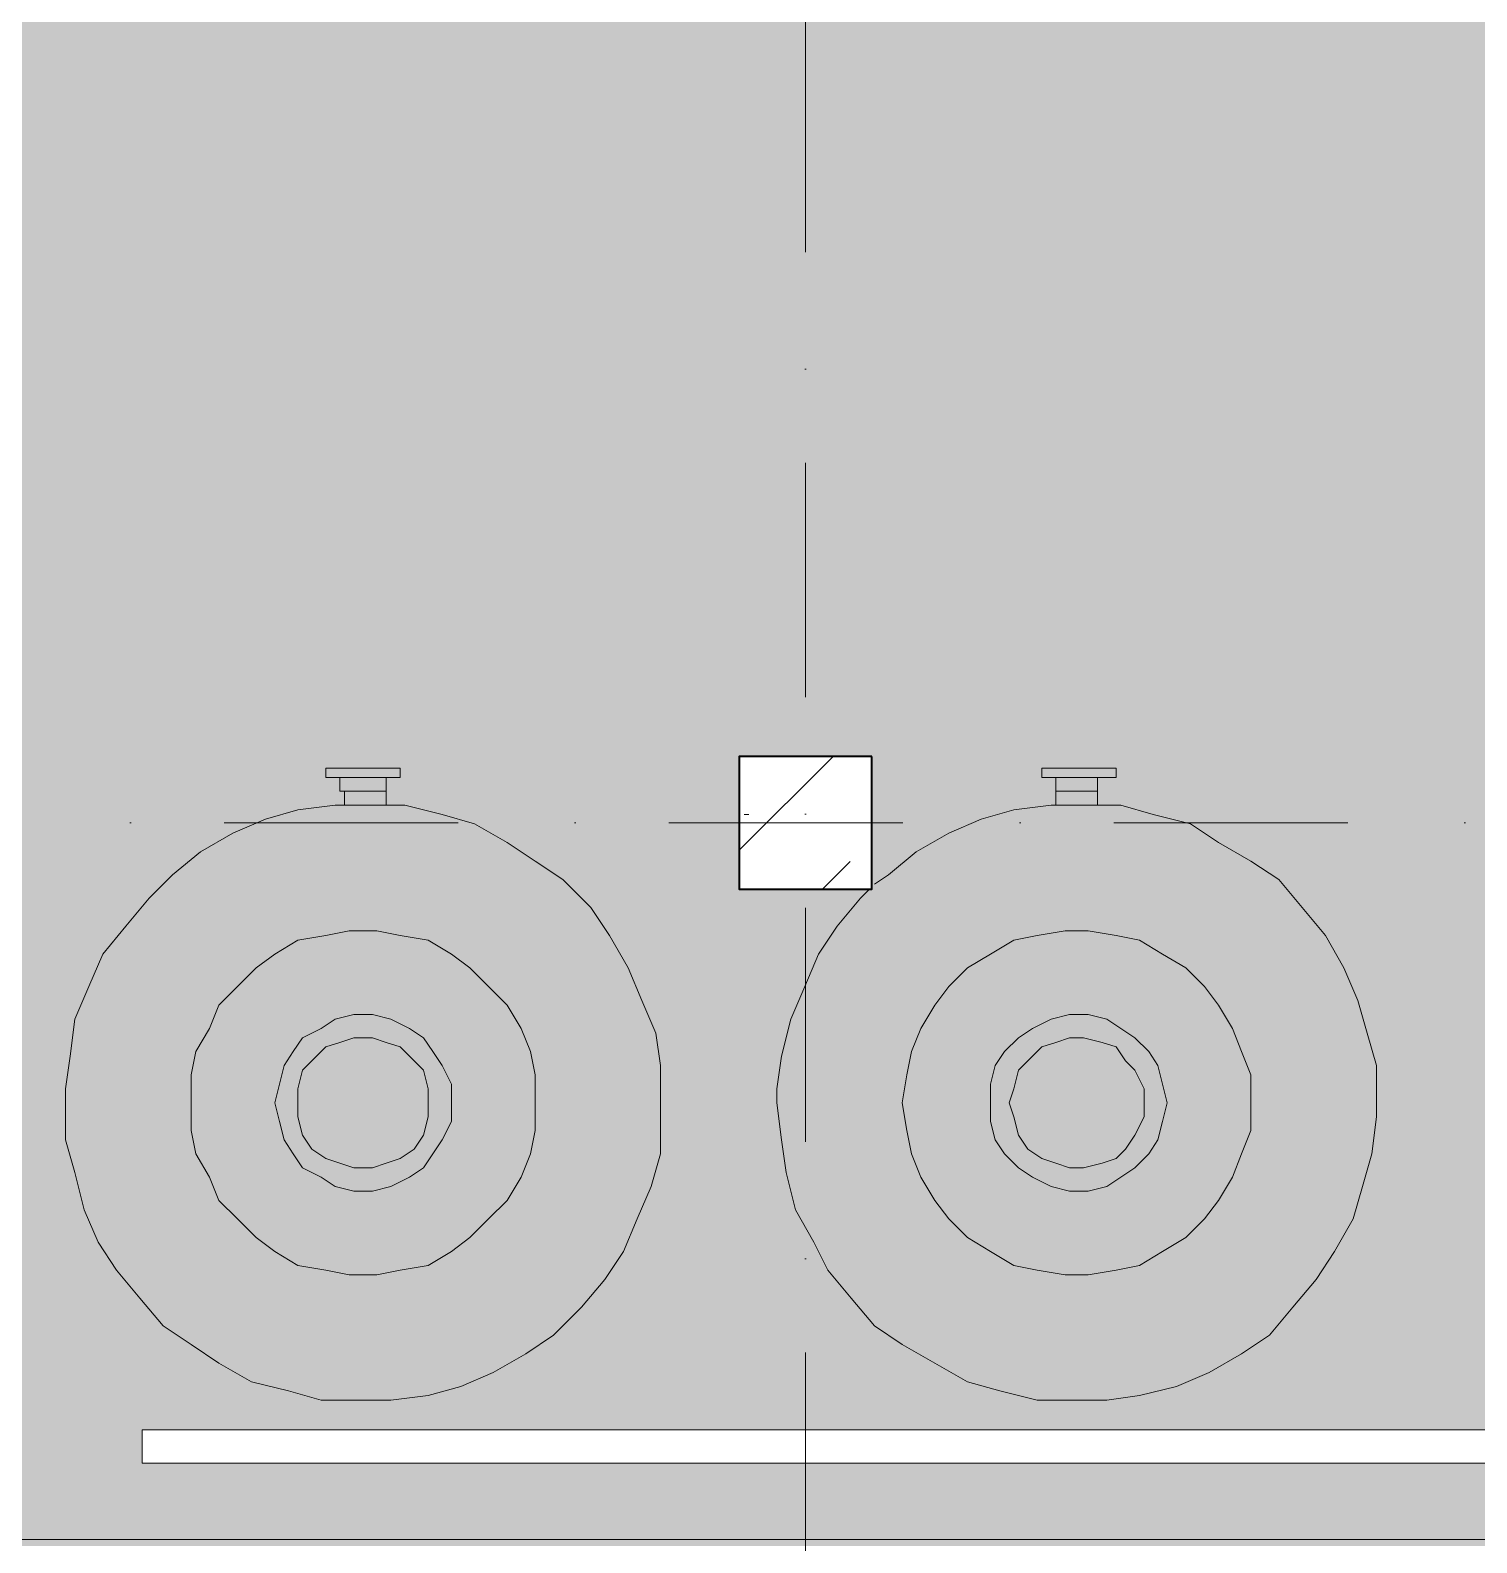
# Model space of a CAD drawing. Header units: millimetres. Extents: x -34838 to 729576, y -214038 to 121482.
# Drawn here: x 528105 to 532465, y -93908 to -89349 of the extents above; entities that cross this region are included whole.
import ezdxf
from ezdxf.enums import TextEntityAlignment as Align

# ---------------------------------------------------------------- set-up
doc = ezdxf.new("R2010")
doc.units = ezdxf.units.MM
doc.header["$MEASUREMENT"] = 0
doc.linetypes.add('Штрихпунктирная', pattern=[1340.555525, 705.555534, -352.777767, 0, -282.222223])
doc.layers.add('0_Ном._пера__202', color=7, linetype='Continuous', lineweight=13, true_color=0xe89b00)
for name, color, linetype in [('А _ ОСІ КООРДИНАЦІЙНІ.3D', 7, 'Continuous'), ('АБ _ 0 _ СТІНИ _ ЗОВНІШНІ .3D', 7, 'Continuous'), ('АБ _ 1 _ КОЛОНИ _ КБ.3D', 7, 'Continuous'), ('АП _ ТЕП _ ЗОНИ ПРИМІЩЕНЬ .3D', 7, 'Continuous')]:
    doc.layers.add(name, color=color, linetype=linetype)
for name, color, linetype, lineweight in [('А _ ОСІ КООРДИНАЦІЙНІ.3D_Ном._пера__105', 7, 'Continuous', 13), ('А _ ОСІ КООРДИНАЦІЙНІ.3D_Ном._пера__25', 7, 'Continuous', 0), ('АБ _ 0 _ СТІНИ _ ЗОВНІШНІ .3D_Ном._пера__1', 7, 'Continuous', 13), ('АБ _ 0 _ СТІНИ _ ЗОВНІШНІ .3D_Ном._пера__87', 7, 'Continuous', 13), ('АБ _ 1 _ КОЛОНИ _ КБ.3D_Ном._пера__28', 7, 'Continuous', 35), ('АП _ 0 _ ОБЛАДНАННЯ (НИЖНЄ).3D_Ном._пера__5', 7, 'Continuous', 0)]:
    doc.layers.add(name, color=color, linetype=linetype, lineweight=lineweight)
doc.styles.add('СГЕНЕРИР_СТИЛЬ_1', font='Arial.ttf')

# ---------------------------------------------------------------- blocks, each defined once
blk = doc.blocks.new('Стена_78_1', base_point=(524291.8, -93977.7))
at = {"layer": 'АБ _ 0 _ СТІНИ _ ЗОВНІШНІ .3D_Ном._пера__87', "color": 7, "linetype": 'Continuous', "lineweight": 13, "flags": 128}
blk.add_lwpolyline([(548726.8, -93897.7), (524561.8, -93897.7)], dxfattribs=at)
blk = doc.blocks.new('Колонна_47_1', base_point=(530441.8, -91737.7))
at = {"layer": 'АБ _ 1 _ КОЛОНИ _ КБ.3D', "linetype": 'Continuous', "lineweight": 0, "true_color": 0x000000}
h = blk.add_hatch(dxfattribs=at)
h.set_pattern_fill('М___БЕТОН_АРМОВАНИЙ___З__C0', color=18, style=0, pattern_type=2)
h.set_pattern_definition([(45, (518441.76, -97737.7), (-367.696, 367.696), []), (45, (518257.9, -97553.85), (-367.696, 367.696), [390, -130, 0, -130])])
h.paths.add_polyline_path([(530641.8, -91537.7), (530241.8, -91537.7), (530241.8, -91937.7), (530641.8, -91937.7)])
at = {"layer": 'АБ _ 1 _ КОЛОНИ _ КБ.3D_Ном._пера__28', "color": 7, "linetype": 'Continuous', "lineweight": 35, "flags": 128}
blk.add_lwpolyline([(530641.8, -91537.7), (530241.8, -91537.7), (530241.8, -91937.7), (530641.8, -91937.7)], close=True, dxfattribs=at)
blk = doc.blocks.new('Стандартный Маркер Сетки')
at = {"layer": 'А _ ОСІ КООРДИНАЦІЙНІ.3D_Ном._пера__105', "color": 7, "linetype": 'Штрихпунктирная', "lineweight": 13}
blk.add_line((500, 0), (18399.2, 0), dxfattribs=at)
at = {"layer": 'А _ ОСІ КООРДИНАЦІЙНІ.3D_Ном._пера__25', "color": 7, "lineweight": 0, "style": 'СГЕНЕРИР_СТИЛЬ_1'}
blk.add_attdef('AC_MarkerText_1', text='', height=700, rotation=90, dxfattribs=at).set_placement((19899.2, 40), align=Align.MIDDLE_CENTER)
blk = doc.blocks.new('Стандартный Маркер Сетки_2')
at = {"layer": 'А _ ОСІ КООРДИНАЦІЙНІ.3D_Ном._пера__105', "color": 7, "linetype": 'Штрихпунктирная', "lineweight": 13}
blk.add_line((500, 0), (99754.182117, 0), dxfattribs=at)
at = {"layer": 'А _ ОСІ КООРДИНАЦІЙНІ.3D_Ном._пера__25', "color": 7, "lineweight": 0, "style": 'СГЕНЕРИР_СТИЛЬ_1'}
blk.add_attdef('AC_MarkerText_1', text='', height=700, dxfattribs=at).set_placement((-1000, 40.005), align=Align.MIDDLE_CENTER)

msp = doc.modelspace()

# ---------------------------------------------------------------- hatches: boundary and pattern name
at = {"layer": '0_Ном._пера__202', "linetype": 'Continuous', "lineweight": 0, "true_color": 0x3a2600}
h = msp.add_hatch(color=38, dxfattribs=at)
h.paths.add_polyline_path([(537345.8, -89145.7), (537345.8, -85887.7), (549367.8, -85887.7), (549367.8, -91535.7), (548746.8, -91535.7), (548466.8, -91537.7), (548466.8, -91937.7), (548746.8, -91937.7), (548746.8, -93917.7), (524541.8, -93917.7), (524541.8, -91939.1), (524641.8, -91937.7), (524641.8, -91537.7), (524541.8, -91535.7), (524541.8, -89145.7)])
h.paths.add_polyline_path([(548441.8, -93667.7), (548441.8, -93567.7), (540441.8, -93567.7), (540441.8, -89237.7), (546311.8, -89237.7), (546311.8, -86887.7), (546215.8, -86887.7), (546211.8, -86887.7), (546211.8, -89137.7), (540441.8, -89137.7), (540441.8, -88437.7), (539841.8, -88437.7), (539841.8, -88542.3), (538499.8, -88542.3), (538499.8, -86772.3), (538399.8, -86772.3), (538399.8, -88642.3), (539841.8, -88642.3), (539841.8, -88900), (539841.8, -89237.7), (540341.8, -89237.7), (540341.8, -93567.7), (528441.8, -93567.7), (528441.8, -93667.7)], flags=0)
h.paths.add_polyline_path([(530641.8, -91937.7), (530241.8, -91937.7), (530241.8, -91537.7), (530641.8, -91537.7)], flags=0)
h.paths.add_polyline_path([(536241.8, -91537.7), (536641.8, -91537.7), (536641.8, -91937.7), (536241.8, -91937.7)], flags=0)
h.paths.add_polyline_path([(542641.8, -91937.7), (542241.8, -91937.7), (542241.8, -91537.7), (542641.8, -91537.7)], flags=0)
h.paths.add_polyline_path([(548016.8, -91937.7), (548016.8, -91537.7), (548416.8, -91537.7), (548416.8, -91937.7)], flags=0)

# ---------------------------------------------------------------- linework, layer by layer
at = {"layer": 'АБ _ 0 _ СТІНИ _ ЗОВНІШНІ .3D_Ном._пера__1', "color": 7, "linetype": 'Continuous', "lineweight": 13}
for p, q in [((528441.8, -93667.7), (528441.8, -93567.7)), ((528441.8, -93567.7), (540341.8, -93567.7)), ((548441.8, -93667.7), (528441.8, -93667.7))]:
    msp.add_line(p, q, dxfattribs=at)
at = {"layer": 'АП _ 0 _ ОБЛАДНАННЯ (НИЖНЄ).3D_Ном._пера__5', "color": 7, "linetype": 'Continuous', "lineweight": 0}
for points in [[(528995.9, -91572.9), (528995.9, -91600.9)], [(529009.9, -91572.9), (528995.9, -91572.9)], [(528995.9, -91572.9), (529009.9, -91572.9)], [(528995.9, -91572.9), (528995.9, -91600.9)], [(529009.9, -91572.9), (528995.9, -91572.9)], [(528995.9, -91572.9), (529009.9, -91572.9)], [(529037.9, -91572.9), (529009.9, -91572.9)], [(529009.9, -91572.9), (529037.9, -91572.9)], [(529037.9, -91572.9), (529009.9, -91572.9)], [(529009.9, -91572.9), (529037.9, -91572.9)], [(529051.9, -91572.9), (529037.9, -91572.9)], [(529037.9, -91572.9), (529051.9, -91572.9)], [(529037.9, -91572.9), (529051.9, -91572.9)], [(529051.9, -91572.9), (529037.9, -91572.9)], [(529051.9, -91572.9), (529037.9, -91572.9)], [(529037.9, -91572.9), (529051.9, -91572.9)], [(529037.9, -91572.9), (529051.9, -91572.9)], [(529051.9, -91572.9), (529037.9, -91572.9)], [(529051.9, -91572.9), (529065.9, -91572.9)], [(529065.9, -91572.9), (529051.9, -91572.9)], [(529051.9, -91572.9), (529079.9, -91572.9)], [(529051.9, -91572.9), (529065.9, -91572.9)], [(529065.9, -91572.9), (529051.9, -91572.9)], [(529051.9, -91572.9), (529065.9, -91572.9)], [(529065.9, -91572.9), (529094, -91572.9)], [(529079.9, -91572.9), (529065.9, -91572.9)], [(529065.9, -91572.9), (529079.9, -91572.9)], [(529079.9, -91572.9), (529065.9, -91572.9)], [(529065.9, -91572.9), (529079.9, -91572.9)], [(529079.9, -91572.9), (529108, -91572.9)], [(529094, -91572.9), (529079.9, -91572.9)], [(529079.9, -91572.9), (529094, -91572.9)], [(529094, -91572.9), (529079.9, -91572.9)], [(529079.9, -91572.9), (529094, -91572.9)], [(529094, -91572.9), (529108, -91572.9)], [(529108, -91572.9), (529094, -91572.9)], [(529094, -91572.9), (529108, -91572.9)], [(529108, -91572.9), (529094, -91572.9)], [(529094, -91572.9), (529108, -91572.9)], [(529108, -91572.9), (529136, -91572.9)], [(529108, -91572.9), (529136, -91572.9)], [(529122, -91572.9), (529108, -91572.9)], [(529108, -91572.9), (529122, -91572.9)], [(529122, -91572.9), (529108, -91572.9)], [(529108, -91572.9), (529122, -91572.9)], [(529136, -91572.9), (529122, -91572.9)], [(529122, -91572.9), (529136, -91572.9)], [(529136, -91572.9), (529122, -91572.9)], [(529122, -91572.9), (529136, -91572.9)], [(529136, -91572.9), (529164, -91572.9)], [(529136, -91572.9), (529150, -91572.9)], [(529150, -91572.9), (529136, -91572.9)], [(529136, -91572.9), (529150, -91572.9)], [(529150, -91572.9), (529136, -91572.9)], [(529136, -91572.9), (529150, -91572.9)], [(529164, -91572.9), (529150, -91572.9)], [(529150, -91572.9), (529164, -91572.9)], [(529150, -91572.9), (529164, -91572.9)], [(529192, -91572.9), (529164, -91572.9)], [(529164, -91572.9), (529192, -91572.9)], [(529164, -91572.9), (529178, -91572.9)], [(529178, -91572.9), (529164, -91572.9)], [(529192, -91572.9), (529164, -91572.9)], [(529164, -91572.9), (529192, -91572.9)], [(529164, -91572.9), (529178, -91572.9)], [(529178, -91572.9), (529164, -91572.9)], [(529206, -91572.9), (529192, -91572.9)], [(529192, -91572.9), (529206, -91572.9)], [(529206, -91572.9), (529192, -91572.9)], [(529192, -91572.9), (529206, -91572.9)], [(529220.1, -91572.9), (529206, -91572.9)], [(529206, -91572.9), (529220.1, -91572.9)], [(529220.1, -91572.9), (529206, -91572.9)], [(529206, -91572.9), (529220.1, -91572.9)], [(529220.1, -91600.9), (529220.1, -91572.9)], [(529220.1, -91600.9), (529220.1, -91572.9)], [(531153.6, -91572.9), (531153.6, -91600.9)], [(531167.6, -91572.9), (531153.6, -91572.9)], [(531153.6, -91572.9), (531167.6, -91572.9)], [(531153.6, -91572.9), (531153.6, -91600.9)], [(531167.6, -91572.9), (531153.6, -91572.9)], [(531153.6, -91572.9), (531167.6, -91572.9)], [(531181.6, -91572.9), (531167.6, -91572.9)], [(531167.6, -91572.9), (531181.6, -91572.9)], [(531181.6, -91572.9), (531167.6, -91572.9)], [(531167.6, -91572.9), (531181.6, -91572.9)], [(531209.6, -91572.9), (531181.6, -91572.9)], [(531181.6, -91572.9), (531209.6, -91572.9)], [(531181.6, -91572.9), (531195.6, -91572.9)], [(531195.6, -91572.9), (531181.6, -91572.9)], [(531209.6, -91572.9), (531181.6, -91572.9)], [(531181.6, -91572.9), (531209.6, -91572.9)], [(531181.6, -91572.9), (531195.6, -91572.9)], [(531195.6, -91572.9), (531181.6, -91572.9)], [(531195.6, -91572.9), (531209.6, -91572.9)], [(531209.6, -91572.9), (531195.6, -91572.9)], [(531195.6, -91572.9), (531209.6, -91572.9)], [(531209.6, -91572.9), (531195.6, -91572.9)], [(531209.6, -91572.9), (531237.6, -91572.9)], [(531223.6, -91572.9), (531209.6, -91572.9)], [(531209.6, -91572.9), (531223.6, -91572.9)], [(531209.6, -91572.9), (531223.6, -91572.9)], [(531223.6, -91572.9), (531237.6, -91572.9)], [(531237.6, -91572.9), (531223.6, -91572.9)], [(531223.6, -91572.9), (531237.6, -91572.9)], [(531237.6, -91572.9), (531223.6, -91572.9)], [(531223.6, -91572.9), (531237.6, -91572.9)], [(531237.6, -91572.9), (531265.7, -91572.9)], [(531237.6, -91572.9), (531265.7, -91572.9)], [(531251.7, -91572.9), (531237.6, -91572.9)], [(531237.6, -91572.9), (531251.7, -91572.9)], [(531251.7, -91572.9), (531237.6, -91572.9)], [(531237.6, -91572.9), (531251.7, -91572.9)], [(531265.7, -91572.9), (531251.7, -91572.9)], [(531251.7, -91572.9), (531265.7, -91572.9)], [(531265.7, -91572.9), (531251.7, -91572.9)], [(531251.7, -91572.9), (531265.7, -91572.9)], [(531265.7, -91572.9), (531293.7, -91572.9)], [(531265.7, -91572.9), (531279.7, -91572.9)], [(531279.7, -91572.9), (531265.7, -91572.9)], [(531265.7, -91572.9), (531279.7, -91572.9)], [(531279.7, -91572.9), (531265.7, -91572.9)], [(531265.7, -91572.9), (531279.7, -91572.9)], [(531279.7, -91572.9), (531293.7, -91572.9)], [(531293.7, -91572.9), (531279.7, -91572.9)], [(531279.7, -91572.9), (531293.7, -91572.9)], [(531293.7, -91572.9), (531279.7, -91572.9)], [(531279.7, -91572.9), (531293.7, -91572.9)], [(531293.7, -91572.9), (531321.7, -91572.9)], [(531307.7, -91572.9), (531293.7, -91572.9)], [(531293.7, -91572.9), (531307.7, -91572.9)], [(531307.7, -91572.9), (531293.7, -91572.9)], [(531293.7, -91572.9), (531307.7, -91572.9)], [(531307.7, -91572.9), (531293.7, -91572.9)], [(531293.7, -91572.9), (531307.7, -91572.9)], [(531307.7, -91572.9), (531321.7, -91572.9)], [(531321.7, -91572.9), (531307.7, -91572.9)], [(531307.7, -91572.9), (531321.7, -91572.9)], [(531321.7, -91572.9), (531307.7, -91572.9)], [(531307.7, -91572.9), (531321.7, -91572.9)], [(531321.7, -91572.9), (531307.7, -91572.9)], [(531307.7, -91572.9), (531321.7, -91572.9)], [(531321.7, -91572.9), (531307.7, -91572.9)], [(531335.7, -91572.9), (531321.7, -91572.9)], [(531321.7, -91572.9), (531335.7, -91572.9)], [(531321.7, -91572.9), (531335.7, -91572.9)], [(531335.7, -91572.9), (531321.7, -91572.9)], [(531335.7, -91572.9), (531321.7, -91572.9)], [(531321.7, -91572.9), (531335.7, -91572.9)], [(531321.7, -91572.9), (531335.7, -91572.9)], [(531335.7, -91572.9), (531321.7, -91572.9)], [(531349.7, -91572.9), (531335.7, -91572.9)], [(531335.7, -91572.9), (531349.7, -91572.9)], [(531349.7, -91572.9), (531335.7, -91572.9)], [(531335.7, -91572.9), (531349.7, -91572.9)], [(531363.7, -91572.9), (531349.7, -91572.9)], [(531349.7, -91572.9), (531363.7, -91572.9)], [(531363.7, -91572.9), (531349.7, -91572.9)], [(531349.7, -91572.9), (531363.7, -91572.9)], [(531377.7, -91572.9), (531363.7, -91572.9)], [(531363.7, -91572.9), (531377.7, -91572.9)], [(531377.7, -91572.9), (531363.7, -91572.9)], [(531363.7, -91572.9), (531377.7, -91572.9)], [(531377.7, -91600.9), (531377.7, -91572.9)], [(531377.7, -91600.9), (531377.7, -91572.9)], [(529009.9, -91600.9), (528995.9, -91600.9)], [(528995.9, -91600.9), (529009.9, -91600.9)], [(529009.9, -91600.9), (528995.9, -91600.9)], [(528995.9, -91600.9), (529009.9, -91600.9)], [(529037.9, -91600.9), (529009.9, -91600.9)], [(529009.9, -91600.9), (529037.9, -91600.9)], [(529037.9, -91600.9), (529009.9, -91600.9)], [(529009.9, -91600.9), (529037.9, -91600.9)], [(529051.9, -91600.9), (529037.9, -91600.9)], [(529037.9, -91600.9), (529051.9, -91600.9)], [(529037.9, -91600.9), (529037.9, -91642.9)], [(529051.9, -91600.9), (529037.9, -91600.9)], [(529037.9, -91600.9), (529051.9, -91600.9)], [(529037.9, -91600.9), (529037.9, -91642.9)], [(529079.9, -91600.9), (529051.9, -91600.9)], [(529051.9, -91600.9), (529065.9, -91600.9)], [(529065.9, -91600.9), (529079.9, -91600.9)], [(529108, -91600.9), (529079.9, -91600.9)], [(529079.9, -91600.9), (529094, -91600.9)], [(529094, -91600.9), (529108, -91600.9)], [(529136, -91600.9), (529108, -91600.9)], [(529108, -91600.9), (529122, -91600.9)], [(529122, -91600.9), (529136, -91600.9)], [(529164, -91600.9), (529136, -91600.9)], [(529136, -91600.9), (529150, -91600.9)], [(529150, -91600.9), (529164, -91600.9)], [(529192, -91600.9), (529164, -91600.9)], [(529192, -91600.9), (529178, -91600.9)], [(529178, -91600.9), (529192, -91600.9)], [(529178, -91642.9), (529178, -91600.9)], [(529178, -91600.9), (529192, -91600.9)], [(529178, -91642.9), (529178, -91600.9)], [(529206, -91600.9), (529192, -91600.9)], [(529192, -91600.9), (529206, -91600.9)], [(529206, -91600.9), (529192, -91600.9)], [(529192, -91600.9), (529206, -91600.9)], [(529220.1, -91600.9), (529206, -91600.9)], [(529206, -91600.9), (529220.1, -91600.9)], [(529220.1, -91600.9), (529206, -91600.9)], [(529206, -91600.9), (529220.1, -91600.9)], [(531167.6, -91600.9), (531153.6, -91600.9)], [(531153.6, -91600.9), (531167.6, -91600.9)], [(531167.6, -91600.9), (531153.6, -91600.9)], [(531153.6, -91600.9), (531167.6, -91600.9)], [(531181.6, -91600.9), (531167.6, -91600.9)], [(531167.6, -91600.9), (531181.6, -91600.9)], [(531181.6, -91600.9), (531167.6, -91600.9)], [(531167.6, -91600.9), (531181.6, -91600.9)], [(531195.6, -91600.9), (531181.6, -91600.9)], [(531181.6, -91600.9), (531195.6, -91600.9)], [(531209.6, -91600.9), (531181.6, -91600.9)], [(531181.6, -91600.9), (531195.6, -91600.9)], [(531195.6, -91600.9), (531195.6, -91642.9)], [(531195.6, -91600.9), (531195.6, -91642.9)], [(531237.6, -91600.9), (531209.6, -91600.9)], [(531209.6, -91600.9), (531223.6, -91600.9)], [(531223.6, -91600.9), (531237.6, -91600.9)], [(531265.7, -91600.9), (531237.6, -91600.9)], [(531237.6, -91600.9), (531265.7, -91600.9)], [(531293.7, -91600.9), (531265.7, -91600.9)], [(531265.7, -91600.9), (531279.7, -91600.9)], [(531279.7, -91600.9), (531293.7, -91600.9)], [(531321.7, -91600.9), (531293.7, -91600.9)], [(531293.7, -91600.9), (531307.7, -91600.9)], [(531307.7, -91600.9), (531321.7, -91600.9)], [(531321.7, -91642.9), (531321.7, -91600.9)], [(531335.7, -91600.9), (531321.7, -91600.9)], [(531321.7, -91642.9), (531321.7, -91600.9)], [(531349.7, -91600.9), (531335.7, -91600.9)], [(531335.7, -91600.9), (531349.7, -91600.9)], [(531349.7, -91600.9), (531335.7, -91600.9)], [(531335.7, -91600.9), (531349.7, -91600.9)], [(531363.7, -91600.9), (531349.7, -91600.9)], [(531349.7, -91600.9), (531363.7, -91600.9)], [(531363.7, -91600.9), (531349.7, -91600.9)], [(531349.7, -91600.9), (531363.7, -91600.9)], [(531377.7, -91600.9), (531363.7, -91600.9)], [(531363.7, -91600.9), (531377.7, -91600.9)], [(531377.7, -91600.9), (531363.7, -91600.9)], [(531363.7, -91600.9), (531377.7, -91600.9)], [(529037.9, -91642.9), (529051.9, -91642.9)], [(529051.9, -91642.9), (529037.9, -91642.9)], [(529037.9, -91642.9), (529051.9, -91642.9)], [(529051.9, -91642.9), (529037.9, -91642.9)], [(529065.9, -91642.9), (529051.9, -91642.9)], [(529051.9, -91642.9), (529051.9, -91685)], [(529051.9, -91642.9), (529051.9, -91685)], [(529051.9, -91642.9), (529065.9, -91642.9)], [(529079.9, -91642.9), (529065.9, -91642.9)], [(529065.9, -91642.9), (529079.9, -91642.9)], [(529094, -91642.9), (529079.9, -91642.9)], [(529079.9, -91642.9), (529094, -91642.9)], [(529108, -91642.9), (529094, -91642.9)], [(529094, -91642.9), (529108, -91642.9)], [(529122, -91642.9), (529108, -91642.9)], [(529108, -91642.9), (529122, -91642.9)], [(529136, -91642.9), (529122, -91642.9)], [(529122, -91642.9), (529136, -91642.9)], [(529150, -91642.9), (529136, -91642.9)], [(529136, -91642.9), (529150, -91642.9)], [(529164, -91642.9), (529150, -91642.9)], [(529150, -91642.9), (529164, -91642.9)], [(529178, -91642.9), (529164, -91642.9)], [(529178, -91685), (529178, -91642.9)], [(529178, -91685), (529178, -91642.9)], [(531209.6, -91642.9), (531195.6, -91642.9)], [(531195.6, -91642.9), (531195.6, -91685)], [(531195.6, -91642.9), (531195.6, -91685)], [(531223.6, -91642.9), (531209.6, -91642.9)], [(531209.6, -91642.9), (531223.6, -91642.9)], [(531237.6, -91642.9), (531223.6, -91642.9)], [(531223.6, -91642.9), (531251.7, -91642.9)], [(531265.7, -91642.9), (531237.6, -91642.9)], [(531251.7, -91642.9), (531265.7, -91642.9)], [(531279.7, -91642.9), (531265.7, -91642.9)], [(531265.7, -91642.9), (531279.7, -91642.9)], [(531293.7, -91642.9), (531279.7, -91642.9)], [(531279.7, -91642.9), (531293.7, -91642.9)], [(531307.7, -91642.9), (531293.7, -91642.9)], [(531293.7, -91642.9), (531307.7, -91642.9)], [(531321.7, -91642.9), (531307.7, -91642.9)], [(531307.7, -91642.9), (531321.7, -91642.9)], [(531321.7, -91685), (531321.7, -91642.9)], [(531321.7, -91685), (531321.7, -91642.9)], [(528911.8, -91699), (528813.7, -91727)], [(529023.9, -91685), (528911.8, -91699)], [(529136, -91685), (529023.9, -91685)], [(529065.9, -91685), (529051.9, -91685)], [(529051.9, -91685), (529065.9, -91685)], [(529065.9, -91685), (529051.9, -91685)], [(529079.9, -91685), (529065.9, -91685)], [(529065.9, -91685), (529079.9, -91685)], [(529079.9, -91685), (529065.9, -91685)], [(529094, -91685), (529079.9, -91685)], [(529079.9, -91685), (529094, -91685)], [(529094, -91685), (529079.9, -91685)], [(529094, -91685), (529079.9, -91685)], [(529122, -91685), (529094, -91685)], [(529094, -91685), (529122, -91685)], [(529122, -91685), (529094, -91685)], [(529108, -91685), (529094, -91685)], [(529122, -91685), (529108, -91685)], [(529136, -91685), (529122, -91685)], [(529122, -91685), (529136, -91685)], [(529136, -91685), (529122, -91685)], [(529136, -91685), (529122, -91685)], [(529234.1, -91685), (529136, -91685)], [(529164, -91685), (529136, -91685)], [(529136, -91685), (529164, -91685)], [(529164, -91685), (529136, -91685)], [(529346.2, -91713), (529234.1, -91685)], [(529444.2, -91741), (529346.2, -91713)], [(530256.9, -91713), (530270.9, -91713)], [(531069.5, -91699), (530971.4, -91727)], [(531181.6, -91685), (531069.5, -91699)], [(531279.7, -91685), (531181.6, -91685)], [(531223.6, -91685), (531209.6, -91685)], [(531209.6, -91685), (531223.6, -91685)], [(531223.6, -91685), (531209.6, -91685)], [(531251.7, -91685), (531223.6, -91685)], [(531223.6, -91685), (531251.7, -91685)], [(531251.7, -91685), (531223.6, -91685)], [(531251.7, -91685), (531237.6, -91685)], [(531265.7, -91685), (531251.7, -91685)], [(531251.7, -91685), (531265.7, -91685)], [(531265.7, -91685), (531251.7, -91685)], [(531265.7, -91685), (531251.7, -91685)], [(531293.7, -91685), (531265.7, -91685)], [(531265.7, -91685), (531293.7, -91685)], [(531293.7, -91685), (531265.7, -91685)], [(531279.7, -91685), (531265.7, -91685)], [(531391.8, -91685), (531279.7, -91685)], [(531293.7, -91685), (531279.7, -91685)], [(531307.7, -91685), (531293.7, -91685)], [(531293.7, -91685), (531307.7, -91685)], [(531307.7, -91685), (531293.7, -91685)], [(531321.7, -91685), (531307.7, -91685)], [(531307.7, -91685), (531321.7, -91685)], [(531321.7, -91685), (531307.7, -91685)], [(531489.8, -91713), (531391.8, -91685)], [(531601.9, -91741), (531489.8, -91713)], [(528813.7, -91727), (528715.7, -91769)], [(529542.3, -91797), (529444.2, -91741)], [(530971.4, -91727), (530873.4, -91769)], [(531686, -91797), (531601.9, -91741)], [(528715.7, -91769), (528617.6, -91825.1)], [(529626.4, -91853.1), (529542.3, -91797)], [(530873.4, -91769), (530775.3, -91825.1)], [(531784.1, -91853.1), (531686, -91797)], [(528617.6, -91825.1), (528533.5, -91895.1)], [(529710.4, -91909.1), (529626.4, -91853.1)], [(530775.3, -91825.1), (530691.2, -91895.1)], [(531868.1, -91909.1), (531784.1, -91853.1)], [(528533.5, -91895.1), (528463.5, -91965.2)], [(530691.2, -91895.1), (530649.2, -91923.1)], [(529794.5, -91993.2), (529710.4, -91909.1)], [(530635.2, -91937.1), (530607.1, -91965.2)], [(531938.2, -91993.2), (531868.1, -91909.1)], [(528463.5, -91965.2), (528393.4, -92049.2)], [(530607.1, -91965.2), (530537.1, -92049.2)], [(529850.6, -92077.3), (529794.5, -91993.2)], [(532008.2, -92077.3), (531938.2, -91993.2)], [(528393.4, -92049.2), (528323.4, -92133.3)], [(528995.9, -92077.3), (528911.8, -92091.3)], [(529065.9, -92063.2), (528995.9, -92077.3)], [(529150, -92063.2), (529065.9, -92063.2)], [(529220.1, -92077.3), (529150, -92063.2)], [(529304.1, -92091.3), (529220.1, -92077.3)], [(529906.6, -92175.3), (529850.6, -92077.3)], [(530537.1, -92049.2), (530481, -92133.3)], [(531139.6, -92077.3), (531069.5, -92091.3)], [(531223.6, -92063.2), (531139.6, -92077.3)], [(531293.7, -92063.2), (531223.6, -92063.2)], [(531377.7, -92077.3), (531293.7, -92063.2)], [(531447.8, -92091.3), (531377.7, -92077.3)], [(532064.3, -92175.3), (532008.2, -92077.3)], [(528911.8, -92091.3), (528841.8, -92133.3)], [(529374.2, -92133.3), (529304.1, -92091.3)], [(531069.5, -92091.3), (530999.5, -92133.3)], [(531517.9, -92133.3), (531447.8, -92091.3)], [(528323.4, -92133.3), (528281.3, -92231.4)], [(528841.8, -92133.3), (528785.7, -92175.3)], [(529430.2, -92175.3), (529374.2, -92133.3)], [(530481, -92133.3), (530439, -92231.4)], [(530999.5, -92133.3), (530929.4, -92175.3)], [(531587.9, -92175.3), (531517.9, -92133.3)], [(528785.7, -92175.3), (528729.7, -92231.4)], [(529486.3, -92231.4), (529430.2, -92175.3)], [(529948.6, -92273.4), (529906.6, -92175.3)], [(530929.4, -92175.3), (530873.4, -92231.4)], [(531644, -92231.4), (531587.9, -92175.3)], [(532106.3, -92273.4), (532064.3, -92175.3)], [(528281.3, -92231.4), (528239.3, -92329.5)], [(528729.7, -92231.4), (528673.6, -92287.4)], [(529542.3, -92287.4), (529486.3, -92231.4)], [(530439, -92231.4), (530397, -92329.5)], [(530873.4, -92231.4), (530831.3, -92287.4)], [(531686, -92287.4), (531644, -92231.4)], [(528673.6, -92287.4), (528645.6, -92357.5)], [(529584.3, -92357.5), (529542.3, -92287.4)], [(529990.7, -92371.5), (529948.6, -92273.4)], [(530831.3, -92287.4), (530789.3, -92357.5)], [(531728, -92357.5), (531686, -92287.4)], [(532134.3, -92371.5), (532106.3, -92273.4)], [(528239.3, -92329.5), (528225.3, -92441.5)], [(529023.9, -92329.5), (528981.9, -92357.5)], [(529079.9, -92315.4), (529023.9, -92329.5)], [(529136, -92315.4), (529079.9, -92315.4)], [(529192, -92329.5), (529136, -92315.4)], [(529248.1, -92357.5), (529192, -92329.5)], [(530397, -92329.5), (530369, -92441.5)], [(531181.6, -92329.5), (531125.6, -92357.5)], [(531237.6, -92315.4), (531181.6, -92329.5)], [(531293.7, -92315.4), (531237.6, -92315.4)], [(531349.7, -92329.5), (531293.7, -92315.4)], [(531391.8, -92357.5), (531349.7, -92329.5)], [(528645.6, -92357.5), (528603.6, -92427.5)], [(528925.8, -92385.5), (528897.8, -92427.5)], [(528981.9, -92357.5), (528925.8, -92385.5)], [(528995.9, -92413.5), (529037.9, -92399.5)], [(529037.9, -92399.5), (529079.9, -92385.5)], [(529079.9, -92385.5), (529136, -92385.5)], [(529136, -92385.5), (529178, -92399.5)], [(529178, -92399.5), (529220.1, -92413.5)], [(529290.1, -92385.5), (529248.1, -92357.5)], [(529318.1, -92427.5), (529290.1, -92385.5)], [(529612.4, -92427.5), (529584.3, -92357.5)], [(530004.7, -92469.6), (529990.7, -92371.5)], [(530789.3, -92357.5), (530761.3, -92427.5)], [(531083.5, -92385.5), (531041.5, -92427.5)], [(531125.6, -92357.5), (531083.5, -92385.5)], [(531153.6, -92413.5), (531195.6, -92399.5)], [(531195.6, -92399.5), (531237.6, -92385.5)], [(531237.6, -92385.5), (531279.7, -92385.5)], [(531279.7, -92385.5), (531335.7, -92399.5)], [(531335.7, -92399.5), (531377.7, -92413.5)], [(531433.8, -92385.5), (531391.8, -92357.5)], [(531475.8, -92427.5), (531433.8, -92385.5)], [(531756, -92427.5), (531728, -92357.5)], [(532162.4, -92469.6), (532134.3, -92371.5)], [(528225.3, -92441.5), (528211.3, -92539.6)], [(528603.6, -92427.5), (528589.6, -92497.6)], [(528897.8, -92427.5), (528869.8, -92469.6)], [(528953.8, -92455.6), (528995.9, -92413.5)], [(529220.1, -92413.5), (529262.1, -92455.6)], [(529346.2, -92469.6), (529318.1, -92427.5)], [(529626.4, -92497.6), (529612.4, -92427.5)], [(530369, -92441.5), (530354.9, -92539.6)], [(530761.3, -92427.5), (530747.3, -92497.6)], [(531041.5, -92427.5), (531013.5, -92469.6)], [(531111.5, -92455.6), (531153.6, -92413.5)], [(531377.7, -92413.5), (531405.8, -92455.6)], [(531503.8, -92469.6), (531475.8, -92427.5)], [(531784.1, -92497.6), (531756, -92427.5)], [(528869.8, -92469.6), (528855.8, -92525.6)], [(528911.8, -92539.6), (528925.8, -92483.6)], [(528925.8, -92483.6), (528953.8, -92455.6)], [(529262.1, -92455.6), (529290.1, -92483.6)], [(529290.1, -92483.6), (529304.1, -92539.6)], [(529374.2, -92525.6), (529346.2, -92469.6)], [(530004.7, -92581.7), (530004.7, -92469.6)], [(531013.5, -92469.6), (530999.5, -92525.6)], [(531069.5, -92539.6), (531083.5, -92483.6)], [(531083.5, -92483.6), (531111.5, -92455.6)], [(531405.8, -92455.6), (531433.8, -92483.6)], [(531433.8, -92483.6), (531461.8, -92539.6)], [(531517.9, -92525.6), (531503.8, -92469.6)], [(532162.4, -92581.7), (532162.4, -92469.6)], [(528589.6, -92497.6), (528589.6, -92581.7)], [(528855.8, -92525.6), (528841.8, -92581.7)], [(529374.2, -92581.7), (529374.2, -92525.6)], [(529626.4, -92581.7), (529626.4, -92497.6)], [(530747.3, -92497.6), (530733.2, -92581.7)], [(530999.5, -92525.6), (530999.5, -92581.7)], [(531531.9, -92581.7), (531517.9, -92525.6)], [(531784.1, -92581.7), (531784.1, -92497.6)], [(528211.3, -92539.6), (528211.3, -92581.7)], [(528211.3, -92581.7), (528211.3, -92693.7)], [(528589.6, -92581.7), (528589.6, -92665.7)], [(528841.8, -92581.7), (528855.8, -92637.7)], [(528911.8, -92581.7), (528911.8, -92539.6)], [(528911.8, -92623.7), (528911.8, -92581.7)], [(529304.1, -92539.6), (529304.1, -92581.7)], [(529304.1, -92581.7), (529304.1, -92623.7)], [(529374.2, -92637.7), (529374.2, -92581.7)], [(529626.4, -92665.7), (529626.4, -92581.7)], [(530004.7, -92623.7), (530004.7, -92581.7)], [(530354.9, -92539.6), (530354.9, -92581.7)], [(530354.9, -92581.7), (530369, -92693.7)], [(530733.2, -92581.7), (530747.3, -92665.7)], [(530999.5, -92581.7), (530999.5, -92637.7)], [(531055.5, -92581.7), (531069.5, -92539.6)], [(531069.5, -92623.7), (531055.5, -92581.7)], [(531461.8, -92539.6), (531461.8, -92581.7)], [(531461.8, -92581.7), (531461.8, -92623.7)], [(531517.9, -92637.7), (531531.9, -92581.7)], [(531784.1, -92665.7), (531784.1, -92581.7)], [(532162.4, -92623.7), (532162.4, -92581.7)], [(528925.8, -92679.7), (528911.8, -92623.7)], [(529304.1, -92623.7), (529290.1, -92679.7)], [(530004.7, -92735.8), (530004.7, -92623.7)], [(531083.5, -92679.7), (531069.5, -92623.7)], [(531461.8, -92623.7), (531433.8, -92679.7)], [(532148.4, -92735.8), (532162.4, -92623.7)], [(528589.6, -92665.7), (528603.6, -92735.8)], [(528855.8, -92637.7), (528869.8, -92693.7)], [(529346.2, -92693.7), (529374.2, -92637.7)], [(529612.4, -92735.8), (529626.4, -92665.7)], [(530747.3, -92665.7), (530761.3, -92735.8)], [(530999.5, -92637.7), (531013.5, -92693.7)], [(531503.8, -92693.7), (531517.9, -92637.7)], [(531756, -92735.8), (531784.1, -92665.7)], [(528211.3, -92693.7), (528239.3, -92791.8)], [(528869.8, -92693.7), (528897.8, -92735.8)], [(528953.8, -92721.8), (528925.8, -92679.7)], [(529290.1, -92679.7), (529262.1, -92721.8)], [(529318.1, -92735.8), (529346.2, -92693.7)], [(530369, -92693.7), (530383, -92791.8)], [(531013.5, -92693.7), (531041.5, -92735.8)], [(531111.5, -92721.8), (531083.5, -92679.7)], [(531433.8, -92679.7), (531405.8, -92721.8)], [(531475.8, -92735.8), (531503.8, -92693.7)], [(528603.6, -92735.8), (528645.6, -92805.8)], [(528897.8, -92735.8), (528925.8, -92777.8)], [(528995.9, -92749.8), (528953.8, -92721.8)], [(529037.9, -92763.8), (528995.9, -92749.8)], [(529079.9, -92777.8), (529037.9, -92763.8)], [(529178, -92763.8), (529136, -92777.8)], [(529220.1, -92749.8), (529178, -92763.8)], [(529262.1, -92721.8), (529220.1, -92749.8)], [(529290.1, -92777.8), (529318.1, -92735.8)], [(529584.3, -92805.8), (529612.4, -92735.8)], [(529976.7, -92833.9), (530004.7, -92735.8)], [(530761.3, -92735.8), (530789.3, -92805.8)], [(531041.5, -92735.8), (531083.5, -92777.8)], [(531153.6, -92749.8), (531111.5, -92721.8)], [(531195.6, -92763.8), (531153.6, -92749.8)], [(531237.6, -92777.8), (531195.6, -92763.8)], [(531335.7, -92763.8), (531279.7, -92777.8)], [(531377.7, -92749.8), (531335.7, -92763.8)], [(531405.8, -92721.8), (531377.7, -92749.8)], [(531433.8, -92777.8), (531475.8, -92735.8)], [(531728, -92805.8), (531756, -92735.8)], [(532120.3, -92833.9), (532148.4, -92735.8)], [(528239.3, -92791.8), (528267.3, -92903.9)], [(528645.6, -92805.8), (528673.6, -92875.9)], [(528925.8, -92777.8), (528981.9, -92805.8)], [(528981.9, -92805.8), (529023.9, -92833.9)], [(529136, -92777.8), (529079.9, -92777.8)], [(529192, -92833.9), (529248.1, -92805.8)], [(529248.1, -92805.8), (529290.1, -92777.8)], [(529542.3, -92875.9), (529584.3, -92805.8)], [(530383, -92791.8), (530411, -92903.9)], [(530789.3, -92805.8), (530831.3, -92875.9)], [(531083.5, -92777.8), (531125.6, -92805.8)], [(531125.6, -92805.8), (531181.6, -92833.9)], [(531279.7, -92777.8), (531237.6, -92777.8)], [(531349.7, -92833.9), (531391.8, -92805.8)], [(531391.8, -92805.8), (531433.8, -92777.8)], [(531686, -92875.9), (531728, -92805.8)], [(529023.9, -92833.9), (529079.9, -92847.9)], [(529079.9, -92847.9), (529136, -92847.9)], [(529136, -92847.9), (529192, -92833.9)], [(529934.6, -92931.9), (529976.7, -92833.9)], [(531181.6, -92833.9), (531237.6, -92847.9)], [(531237.6, -92847.9), (531293.7, -92847.9)], [(531293.7, -92847.9), (531349.7, -92833.9)], [(532092.3, -92931.9), (532120.3, -92833.9)], [(528673.6, -92875.9), (528729.7, -92931.9)], [(529486.3, -92931.9), (529542.3, -92875.9)], [(530831.3, -92875.9), (530873.4, -92931.9)], [(531644, -92931.9), (531686, -92875.9)], [(528267.3, -92903.9), (528309.3, -93002)], [(528729.7, -92931.9), (528785.7, -92988)], [(529430.2, -92988), (529486.3, -92931.9)], [(529892.6, -93030), (529934.6, -92931.9)], [(530411, -92903.9), (530467, -93002)], [(530873.4, -92931.9), (530929.4, -92988)], [(531587.9, -92988), (531644, -92931.9)], [(532036.3, -93030), (532092.3, -92931.9)], [(528785.7, -92988), (528841.8, -93030)], [(529374.2, -93030), (529430.2, -92988)], [(530929.4, -92988), (530999.5, -93030)], [(531517.9, -93030), (531587.9, -92988)], [(528309.3, -93002), (528365.4, -93086)], [(528841.8, -93030), (528911.8, -93072)], [(529304.1, -93072), (529374.2, -93030)], [(529836.5, -93114.1), (529892.6, -93030)], [(530467, -93002), (530509.1, -93086)], [(530999.5, -93030), (531069.5, -93072)], [(531447.8, -93072), (531517.9, -93030)], [(531980.2, -93114.1), (532036.3, -93030)], [(528911.8, -93072), (528995.9, -93086)], [(529220.1, -93086), (529304.1, -93072)], [(531069.5, -93072), (531139.6, -93086)], [(531377.7, -93086), (531447.8, -93072)], [(528365.4, -93086), (528435.4, -93170.1)], [(528995.9, -93086), (529065.9, -93100.1)], [(529065.9, -93100.1), (529150, -93100.1)], [(529150, -93100.1), (529220.1, -93086)], [(529766.5, -93198.1), (529836.5, -93114.1)], [(530509.1, -93086), (530579.1, -93170.1)], [(531139.6, -93086), (531223.6, -93100.1)], [(531223.6, -93100.1), (531293.7, -93100.1)], [(531293.7, -93100.1), (531377.7, -93086)], [(531910.2, -93198.1), (531980.2, -93114.1)], [(528435.4, -93170.1), (528505.5, -93254.2)], [(530579.1, -93170.1), (530649.2, -93254.2)], [(529682.4, -93282.2), (529766.5, -93198.1)], [(531840.1, -93282.2), (531910.2, -93198.1)], [(528505.5, -93254.2), (528589.6, -93310.2)], [(530649.2, -93254.2), (530733.2, -93310.2)], [(528589.6, -93310.2), (528673.6, -93366.3)], [(529598.4, -93338.2), (529682.4, -93282.2)], [(530733.2, -93310.2), (530831.3, -93366.3)], [(531756, -93338.2), (531840.1, -93282.2)], [(529500.3, -93394.3), (529598.4, -93338.2)], [(531658, -93394.3), (531756, -93338.2)], [(528673.6, -93366.3), (528771.7, -93422.3)], [(529402.2, -93436.3), (529500.3, -93394.3)], [(530831.3, -93366.3), (530929.4, -93422.3)], [(531559.9, -93436.3), (531658, -93394.3)], [(528771.7, -93422.3), (528883.8, -93450.3)], [(529304.1, -93464.3), (529402.2, -93436.3)], [(530929.4, -93422.3), (531027.5, -93450.3)], [(531447.8, -93464.3), (531559.9, -93436.3)], [(528883.8, -93450.3), (528981.9, -93478.4)], [(528981.9, -93478.4), (529094, -93478.4)], [(529094, -93478.4), (529192, -93478.4)], [(529192, -93478.4), (529304.1, -93464.3)], [(531027.5, -93450.3), (531139.6, -93478.4)], [(531139.6, -93478.4), (531237.6, -93478.4)], [(531237.6, -93478.4), (531349.7, -93478.4)], [(531349.7, -93478.4), (531447.8, -93464.3)]]:
    msp.add_lwpolyline(points, dxfattribs=at)
at = {"layer": 'АП _ ТЕП _ ЗОНИ ПРИМІЩЕНЬ .3D', "color": 254, "linetype": 'Continuous', "lineweight": 0, "true_color": 0xddc2d0, "flags": 128}
for points in [[(524561.8, -93897.7), (548726.8, -93897.7), (548726.8, -91937.7), (548466.8, -91937.7), (548466.8, -91537.7), (548726.8, -91537.7), (548726.8, -91517.7), (549367.8, -91517.7), (549367.8, -85937.7), (572843.8, -85937.7), (572843.8, -85887.7), (524561.8, -85887.7), (524561.8, -85937.7), (524561.8, -91537.7), (524641.8, -91537.7), (524641.8, -91937.7), (524561.8, -91937.7)], [(530241.8, -91937.7), (530241.8, -91537.7), (530641.8, -91537.7), (530641.8, -91937.7)]]:
    msp.add_lwpolyline(points, close=True, dxfattribs=at)

# ---------------------------------------------------------------- block references
at = {"layer": 'А _ ОСІ КООРДИНАЦІЙНІ.3D', "color": 7, "linetype": 'Continuous', "lineweight": 60, "zscale": 1000, "rotation": 270}
msp.add_blockref('Стандартный Маркер Сетки', (530441.8, -84790.6), dxfattribs=at)
at = {"layer": 'А _ ОСІ КООРДИНАЦІЙНІ.3D', "color": 7, "linetype": 'Continuous', "lineweight": 60, "zscale": 1000}
msp.add_blockref('Стандартный Маркер Сетки_2', (513441.8, -91737.7), dxfattribs=at)
at = {"layer": 'АБ _ 0 _ СТІНИ _ ЗОВНІШНІ .3D', "color": 7, "lineweight": 20}
msp.add_blockref('Стена_78_1', (524291.8, -93977.7), dxfattribs=at)
at = {"layer": 'АБ _ 1 _ КОЛОНИ _ КБ.3D', "color": 7, "lineweight": 35}
msp.add_blockref('Колонна_47_1', (530441.8, -91737.7), dxfattribs=at)

doc.saveas('drawing.dxf')
